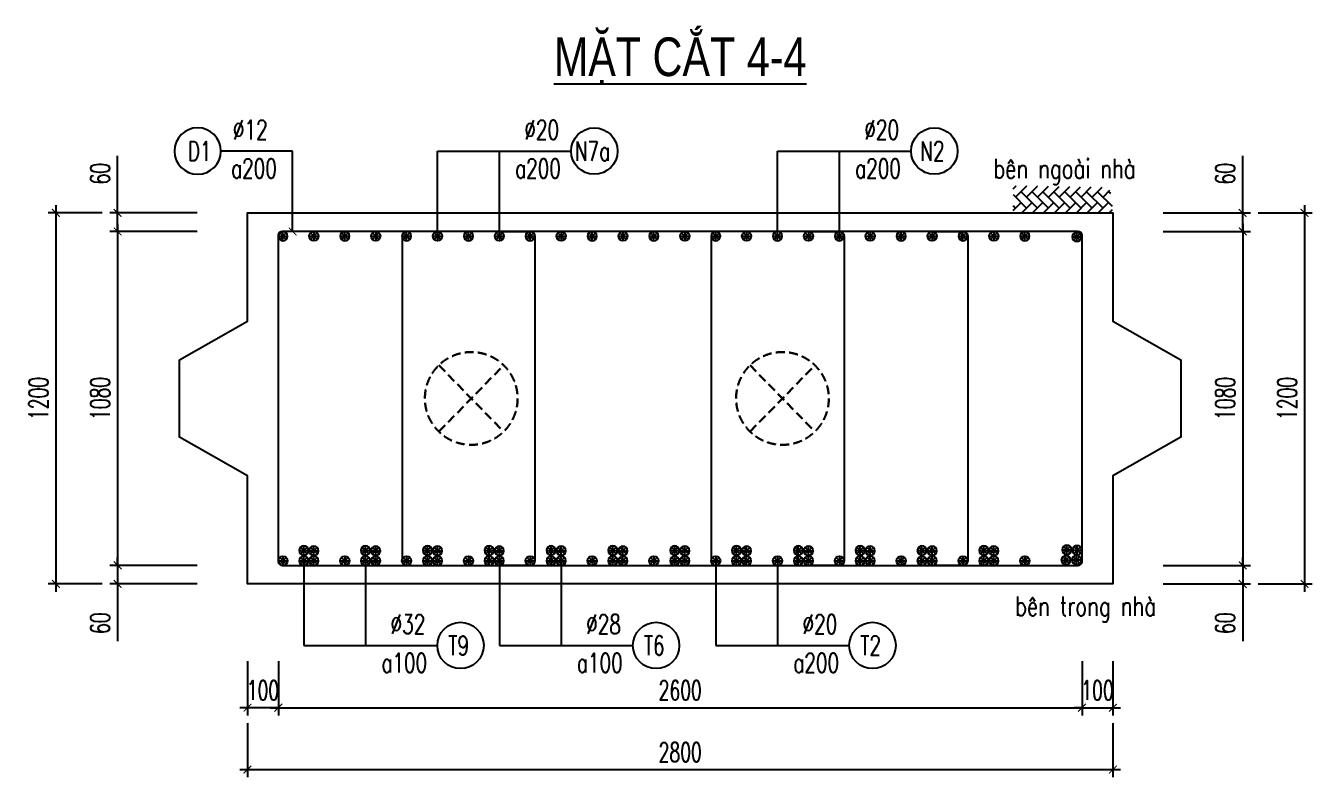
# Model space of a CAD drawing. Header units: millimetres. Extents: x -143483 to 1166745, y -1448440 to -1202244.
# Drawn here: x 82428 to 99076, y -1342839 to -1333117 of the extents above; entities that cross this region are included whole.
import ezdxf
from ezdxf.enums import TextEntityAlignment as Align

# ---------------------------------------------------------------- set-up
doc = ezdxf.new("R2010")
doc.units = ezdxf.units.MM
doc.header["$LTSCALE"] = 30
doc.header["$PDMODE"] = 3
doc.linetypes.add('DASHED', pattern=[19.05, 12.7, -6.35])
doc.layers.get('0').update_dxf_attribs({"lineweight": 9})
doc.layers.get('Defpoints').update_dxf_attribs({"lineweight": 9})
for name, color, linetype in [('ccu11-Cotthep', 9, 'Continuous'), ('ccu11-Dim', 8, 'Continuous'), ('ccu11-Hatch', 8, 'Continuous'), ('ccu11-Text', 31, 'Continuous'), ('ccu11-Thay', 7, 'Continuous'), ('ccu11-Thep', 4, 'Continuous'), ('ccu11-Thep doc', 4, 'Continuous'), ('ccu11-Thepdai', 6, 'Continuous')]:
    doc.layers.add(name, color=color, linetype=linetype)
doc.layers.add('ccu11-Khuat', color=9, linetype='DASHED', lineweight=30)
doc.layers.add('Vicom_thep doc', color=1, linetype='Continuous', lineweight=35)
doc.styles.add('ccu11-dim', font='vnsimli.shx', dxfattribs={"width": 0.65, "bigfont": 'bigfont.shx'})
doc.styles.add('ccu11-VnAvH-B', font='VHAVANB.TTF')
doc.styles.add('ccu11-vnsimli', font='vnsimli.shx', dxfattribs={"width": 0.8, "bigfont": 'vns.shx'})
doc.styles.add('ccu11-vnsimple', font='vnsimple.shx', dxfattribs={"bigfont": 'bigfont.shx'})
doc.styles.add('ccu11_simli', font='vnsimli.shx', dxfattribs={"width": 0.8})
doc.dimstyles.new('ccu11-100', dxfattribs={"dimscale": 100, "dimtxt": 2.5, "dimasz": 1, "dimexe": 1, "dimexo": 2, "dimgap": 1, "dimtad": 1, "dimdec": 0, "dimdsep": 46, "dimtxsty": 'ccu11-dim', "dimblk": 'ARCHTICK', "dimcen": -1, "dimdle": 1, "dimclrd": 256, "dimclre": 256, "dimclrt": 3, "dimadec": 0, "dimazin": 2, "dimtfac": 0.1, "dimtdec": 0, "dimtmove": 0, "dimatfit": 1, "dimldrblk": 'ARCHTICK', "dimfxl": 0, "dimtvp": 0.833333, "dimtolj": 1, "dimtzin": 12, "dimarcsym": 0})
doc.dimstyles.new('ccu11-100x4', dxfattribs={"dimscale": 100, "dimtxt": 2.5, "dimasz": 1, "dimexe": 1, "dimexo": 2, "dimgap": 1, "dimtad": 1, "dimdec": 0, "dimlfac": 0.25, "dimdsep": 46, "dimtxsty": 'ccu11-dim', "dimblk": 'ARCHTICK', "dimcen": -1, "dimdle": 1, "dimclrd": 256, "dimclre": 256, "dimclrt": 3, "dimadec": 0, "dimazin": 2, "dimtfac": 0.1, "dimtdec": 0, "dimtmove": 0, "dimatfit": 1, "dimldrblk": 'ARCHTICK', "dimfxl": 0, "dimtvp": 0.833333, "dimtolj": 1, "dimtzin": 12, "dimarcsym": 0})

# ---------------------------------------------------------------- blocks, each defined once
blk = doc.blocks.new('MCT')
at = {"ltscale": 0.005}
for p, q in [((-0.49, 0), (0.49, 0)), ((0.35, -0.35), (-0.35, 0.35)), ((-0.35, -0.35), (0.35, 0.35)), ((0, -0.49), (0, 0.49))]:
    blk.add_line(p, q, dxfattribs=at)
blk.add_circle((0, 0), 0.492, dxfattribs=at)
blk = doc.blocks.new('*U3394')
at = {"layer": 'ccu11-Thep doc', "xscale": -121.9200000001001, "yscale": 121.9200000001001, "zscale": 121.92, "rotation": 270}
blk.add_blockref('MCT', (0, 0), dxfattribs=at)
blk = doc.blocks.new('*U3395')
at = {"layer": 'ccu11-Thep doc', "color": 0, "linetype": 'ByBlock', "lineweight": -2, "transparency": 16777216}
for p in [(0, 0), (800, 0), (1600, 0), (2400, 0), (3200, 0), (4000, 0), (4800, 0), (5600, 0), (6400, 0), (7200, 0), (8000, 0), (8800, 0), (9600, 0)]:
    blk.add_blockref('*U3394', p, dxfattribs=at)
blk = doc.blocks.new('*U3388')
at = {"layer": 'ccu11-Thep doc', "xscale": -121.9200000001001, "yscale": 121.9200000001001, "zscale": 121.92, "rotation": 270}
blk.add_blockref('MCT', (0, 0), dxfattribs=at)
blk = doc.blocks.new('*U3389')
at = {"layer": 'ccu11-Thep doc', "color": 0, "linetype": 'ByBlock', "lineweight": -2, "transparency": 16777216}
for p in [(0, 0), (800, 0), (1600, 0), (2400, 0), (3200, 0), (4000, 0), (4800, 0), (5600, 0), (6400, 0), (7200, 0), (8000, 0), (8800, 0), (9600, 0)]:
    blk.add_blockref('*U3388', p, dxfattribs=at)
blk = doc.blocks.new('_ARCHTICK')
at = {"color": 0, "linetype": 'ByBlock', "const_width": 0.15}
blk.add_lwpolyline([(-0.5, -0.5), (0.5, 0.5)], dxfattribs=at)
blk = doc.blocks.new('*D3455')
at = {"layer": 'ccu11-Dim', "linetype": 'ByBlock', "lineweight": -2, "ltscale": 30, "transparency": 16777216}
for p, q in [((83617, -1335538), (83617, -1334799)), ((84645, -1335538), (83517, -1335538)), ((83617, -1335778), (83617, -1335538)), ((84645, -1335778), (83517, -1335778)), ((83617, -1335778), (83617, -1335878))]:
    blk.add_line(p, q, dxfattribs=at)
at = {"layer": 'Defpoints', "color": 0, "linetype": 'ByBlock', "ltscale": 30, "transparency": 16777216}
for p in [(84845, -1335538), (83617, -1335778), (84845, -1335778)]:
    blk.add_point(p, dxfattribs=at)
at = {"layer": 'ccu11-Dim', "linetype": 'ByBlock', "lineweight": -2, "ltscale": 30, "transparency": 16777216, "xscale": 100, "yscale": 100, "zscale": 100}
for p, rotation in [((83617, -1335538), 270), ((83617, -1335778), 90)]:
    blk.add_blockref('_ARCHTICK', p, dxfattribs=dict(at, rotation=rotation))
at = {"layer": 'ccu11-Dim', "color": 3, "linetype": 'ByBlock', "ltscale": 30, "transparency": 16777216, "insert": (83392, -1335030), "char_height": 250, "attachment_point": 5, "rotation": 90, "style": 'ccu11-dim'}
blk.add_mtext('\\A1;60', dxfattribs=at)
blk = doc.blocks.new('*D3456')
at = {"layer": 'ccu11-Dim', "linetype": 'ByBlock', "lineweight": -2, "ltscale": 30, "transparency": 16777216}
for p, q in [((83617, -1335678), (83617, -1340198)), ((84645, -1335778), (83517, -1335778)), ((84645, -1340098), (83517, -1340098))]:
    blk.add_line(p, q, dxfattribs=at)
at = {"layer": 'Defpoints', "color": 0, "linetype": 'ByBlock', "ltscale": 30, "transparency": 16777216}
for p in [(84845, -1335778), (83617, -1340098), (84845, -1340098)]:
    blk.add_point(p, dxfattribs=at)
at = {"layer": 'ccu11-Dim', "linetype": 'ByBlock', "lineweight": -2, "ltscale": 30, "transparency": 16777216, "xscale": 100, "yscale": 100, "zscale": 100}
for p, rotation in [((83617, -1335778), 90), ((83617, -1340098), 270)]:
    blk.add_blockref('_ARCHTICK', p, dxfattribs=dict(at, rotation=rotation))
at = {"layer": 'ccu11-Dim', "color": 3, "linetype": 'ByBlock', "ltscale": 30, "transparency": 16777216, "insert": (83392, -1337938), "char_height": 250, "attachment_point": 5, "rotation": 90, "style": 'ccu11-dim'}
blk.add_mtext('\\A1;1080', dxfattribs=at)
blk = doc.blocks.new('*D3457')
at = {"layer": 'ccu11-Dim', "linetype": 'ByBlock', "lineweight": -2, "ltscale": 30, "transparency": 16777216}
for p, q in [((83617, -1340098), (83617, -1339998)), ((84645, -1340098), (83517, -1340098)), ((83617, -1340098), (83617, -1340338)), ((84645, -1340338), (83517, -1340338)), ((83617, -1340338), (83617, -1341078))]:
    blk.add_line(p, q, dxfattribs=at)
at = {"layer": 'Defpoints', "color": 0, "linetype": 'ByBlock', "ltscale": 30, "transparency": 16777216}
for p in [(83617, -1340098), (84845, -1340098), (84845, -1340338)]:
    blk.add_point(p, dxfattribs=at)
at = {"layer": 'ccu11-Dim', "linetype": 'ByBlock', "lineweight": -2, "ltscale": 30, "transparency": 16777216, "xscale": 100, "yscale": 100, "zscale": 100}
for p, rotation in [((83617, -1340098), 270), ((83617, -1340338), 90)]:
    blk.add_blockref('_ARCHTICK', p, dxfattribs=dict(at, rotation=rotation))
at = {"layer": 'ccu11-Dim', "color": 3, "linetype": 'ByBlock', "ltscale": 30, "transparency": 16777216, "insert": (83392, -1340846), "char_height": 250, "attachment_point": 5, "rotation": 90, "style": 'ccu11-dim'}
blk.add_mtext('\\A1;60', dxfattribs=at)
blk = doc.blocks.new('*D3458')
at = {"layer": 'ccu11-Dim', "linetype": 'ByBlock', "lineweight": -2, "ltscale": 30, "transparency": 16777216}
for p, q in [((83417, -1335538), (82717, -1335538)), ((82817, -1335438), (82817, -1340438)), ((83417, -1340338), (82717, -1340338))]:
    blk.add_line(p, q, dxfattribs=at)
at = {"layer": 'Defpoints', "color": 0, "linetype": 'ByBlock', "ltscale": 30, "transparency": 16777216}
for p in [(83617, -1335538), (82817, -1340338), (83617, -1340338)]:
    blk.add_point(p, dxfattribs=at)
at = {"layer": 'ccu11-Dim', "linetype": 'ByBlock', "lineweight": -2, "ltscale": 30, "transparency": 16777216, "xscale": 100, "yscale": 100, "zscale": 100}
for p, rotation in [((82817, -1335538), 90), ((82817, -1340338), 270)]:
    blk.add_blockref('_ARCHTICK', p, dxfattribs=dict(at, rotation=rotation))
at = {"layer": 'ccu11-Dim', "color": 3, "linetype": 'ByBlock', "ltscale": 30, "transparency": 16777216, "insert": (82592, -1337938), "char_height": 250, "attachment_point": 5, "rotation": 90, "style": 'ccu11-dim'}
blk.add_mtext('\\A1;1200', dxfattribs=at)
blk = doc.blocks.new('SHD')
at = {"layer": 'ccu11-Cotthep'}
blk.add_circle((300, 0), 300, dxfattribs=at)
at = {"layer": 'ccu11-Cotthep', "color": 31, "style": 'ccu11_simli', "width": 0.8}
blk.add_attdef('DK', text='', height=250, dxfattribs=at).set_placement((-101, 65), align=Align.BOTTOM_RIGHT)
blk.add_attdef('KH', text='', height=250, dxfattribs=at).set_placement((300, 0), align=Align.MIDDLE)
blk.add_attdef('KC', text='', height=250, dxfattribs=at).set_placement((-101, -142), align=Align.TOP_RIGHT)
blk = doc.blocks.new('ccu11_block_thep')
at = {"layer": 'ccu11-Thep', "color": 3}
for p, q in [((-0.4, 0), (0.4, 0)), ((-0.28, 0.28), (0.28, -0.28)), ((0.28, 0.28), (-0.28, -0.28)), ((0, 0.4), (0, -0.4))]:
    blk.add_line(p, q, dxfattribs=at)
at = {"layer": 'ccu11-Thep', "color": 1, "const_width": 0.0667}
blk.add_lwpolyline([(-0.4, 0, 1), (0.4, 0, 1), (-0.4, 0, 1)], format="xyb", dxfattribs=at)
at = {"layer": 'ccu11-Thep', "color": 1}
blk.add_circle((0, 0), 0.4, dxfattribs=at)
blk = doc.blocks.new('*U3390')
at = {"layer": 'Vicom_thep doc', "xscale": -150, "yscale": 150, "zscale": 150, "rotation": 180}
blk.add_blockref('ccu11_block_thep', (0, 0), dxfattribs=at)
blk = doc.blocks.new('*U3391')
at = {"layer": 'ccu11-Thep doc', "color": 0, "linetype": 'ByBlock', "lineweight": -2, "transparency": 16777216}
for p in [(0, 0), (800, 0), (1600, 0), (2400, 0), (3200, 0), (4000, 0), (4800, 0), (5600, 0), (6400, 0), (7200, 0), (8000, 0), (8800, 0)]:
    blk.add_blockref('*U3390', p, dxfattribs=at)
blk = doc.blocks.new('*U3392')
at = {"layer": 'Vicom_thep doc', "xscale": -150, "yscale": 150, "zscale": 150, "rotation": 180}
blk.add_blockref('ccu11_block_thep', (0, 0), dxfattribs=at)
blk = doc.blocks.new('*U3393')
at = {"layer": 'ccu11-Thep doc', "color": 0, "linetype": 'ByBlock', "lineweight": -2, "transparency": 16777216}
for p in [(0, 0), (800, 0), (1600, 0), (2400, 0), (3200, 0), (4000, 0), (4800, 0), (5600, 0), (6400, 0), (7200, 0), (8000, 0), (8800, 0)]:
    blk.add_blockref('*U3392', p, dxfattribs=at)
blk = doc.blocks.new('*U3396')
at = {"layer": 'Vicom_thep doc', "xscale": -150, "yscale": 150, "zscale": 150, "rotation": 180}
blk.add_blockref('ccu11_block_thep', (0, 0), dxfattribs=at)
blk = doc.blocks.new('*U3397')
at = {"layer": 'ccu11-Thep doc', "color": 0, "linetype": 'ByBlock', "lineweight": -2, "transparency": 16777216}
for p in [(0, 0), (800, 0), (1600, 0), (2400, 0), (3200, 0), (4000, 0), (4800, 0), (5600, 0), (6400, 0), (7200, 0), (8000, 0), (8800, 0)]:
    blk.add_blockref('*U3396', p, dxfattribs=at)
blk = doc.blocks.new('*U3430')
at = {"layer": 'Vicom_thep doc', "xscale": -150, "yscale": 150, "zscale": 150, "rotation": 180}
blk.add_blockref('ccu11_block_thep', (0, 0), dxfattribs=at)
blk = doc.blocks.new('*U3431')
at = {"layer": 'ccu11-Thep doc', "color": 0, "linetype": 'ByBlock', "lineweight": -2, "transparency": 16777216}
for p in [(0, 0), (800, 0), (1600, 0), (2400, 0), (3200, 0), (4000, 0), (4800, 0), (5600, 0), (6400, 0), (7200, 0), (8000, 0), (8800, 0)]:
    blk.add_blockref('*U3430', p, dxfattribs=at)
blk = doc.blocks.new('*U3436')
at = {"layer": 'Vicom_thep doc', "xscale": -150, "yscale": 150, "zscale": 150, "rotation": 180}
blk.add_blockref('ccu11_block_thep', (0, 0), dxfattribs=at)
blk = doc.blocks.new('*U3437')
at = {"layer": 'ccu11-Thep doc', "color": 0, "linetype": 'ByBlock', "lineweight": -2, "transparency": 16777216}
for p in [(0, 0), (800, 0), (1600, 0), (2400, 0), (3200, 0), (4000, 0), (4800, 0), (5600, 0), (6400, 0), (7200, 0), (8000, 0), (8800, 0)]:
    blk.add_blockref('*U3436', p, dxfattribs=at)
blk = doc.blocks.new('*D3488')
at = {"layer": 'ccu11-Dim', "linetype": 'ByBlock', "lineweight": -2, "ltscale": 30, "transparency": 16777216}
for p, q in [((98176, -1335538), (98176, -1334799)), ((97148, -1335538), (98276, -1335538)), ((98176, -1335778), (98176, -1335538)), ((97148, -1335778), (98276, -1335778)), ((98176, -1335778), (98176, -1335878))]:
    blk.add_line(p, q, dxfattribs=at)
at = {"layer": 'Defpoints', "color": 0, "linetype": 'ByBlock', "ltscale": 30, "transparency": 16777216}
for p in [(96948, -1335538), (96948, -1335778), (98176, -1335778)]:
    blk.add_point(p, dxfattribs=at)
at = {"layer": 'ccu11-Dim', "linetype": 'ByBlock', "lineweight": -2, "ltscale": 30, "transparency": 16777216, "xscale": 100, "yscale": 100, "zscale": 100}
for p, rotation in [((98176, -1335538), 270), ((98176, -1335778), 90)]:
    blk.add_blockref('_ARCHTICK', p, dxfattribs=dict(at, rotation=rotation))
at = {"layer": 'ccu11-Dim', "color": 3, "linetype": 'ByBlock', "ltscale": 30, "transparency": 16777216, "insert": (97951, -1335030), "char_height": 250, "attachment_point": 5, "rotation": 90, "style": 'ccu11-dim'}
blk.add_mtext('\\A1;60', dxfattribs=at)
blk = doc.blocks.new('*D3489')
at = {"layer": 'ccu11-Dim', "linetype": 'ByBlock', "lineweight": -2, "ltscale": 30, "transparency": 16777216}
for p, q in [((98176, -1335678), (98176, -1340198)), ((97148, -1335778), (98276, -1335778)), ((97148, -1340098), (98276, -1340098))]:
    blk.add_line(p, q, dxfattribs=at)
at = {"layer": 'Defpoints', "color": 0, "linetype": 'ByBlock', "ltscale": 30, "transparency": 16777216}
for p in [(96948, -1335778), (96948, -1340098), (98176, -1340098)]:
    blk.add_point(p, dxfattribs=at)
at = {"layer": 'ccu11-Dim', "linetype": 'ByBlock', "lineweight": -2, "ltscale": 30, "transparency": 16777216, "xscale": 100, "yscale": 100, "zscale": 100}
for p, rotation in [((98176, -1335778), 90), ((98176, -1340098), 270)]:
    blk.add_blockref('_ARCHTICK', p, dxfattribs=dict(at, rotation=rotation))
at = {"layer": 'ccu11-Dim', "color": 3, "linetype": 'ByBlock', "ltscale": 30, "transparency": 16777216, "insert": (97951, -1337938), "char_height": 250, "attachment_point": 5, "rotation": 90, "style": 'ccu11-dim'}
blk.add_mtext('\\A1;1080', dxfattribs=at)
blk = doc.blocks.new('*D3490')
at = {"layer": 'ccu11-Dim', "linetype": 'ByBlock', "lineweight": -2, "ltscale": 30, "transparency": 16777216}
for p, q in [((98176, -1340098), (98176, -1339998)), ((97148, -1340098), (98276, -1340098)), ((98176, -1340098), (98176, -1340338)), ((97148, -1340338), (98276, -1340338)), ((98176, -1340338), (98176, -1341078))]:
    blk.add_line(p, q, dxfattribs=at)
at = {"layer": 'Defpoints', "color": 0, "linetype": 'ByBlock', "ltscale": 30, "transparency": 16777216}
for p in [(96948, -1340098), (98176, -1340098), (96948, -1340338)]:
    blk.add_point(p, dxfattribs=at)
at = {"layer": 'ccu11-Dim', "linetype": 'ByBlock', "lineweight": -2, "ltscale": 30, "transparency": 16777216, "xscale": 100, "yscale": 100, "zscale": 100}
for p, rotation in [((98176, -1340098), 270), ((98176, -1340338), 90)]:
    blk.add_blockref('_ARCHTICK', p, dxfattribs=dict(at, rotation=rotation))
at = {"layer": 'ccu11-Dim', "color": 3, "linetype": 'ByBlock', "ltscale": 30, "transparency": 16777216, "insert": (97951, -1340846), "char_height": 250, "attachment_point": 5, "rotation": 90, "style": 'ccu11-dim'}
blk.add_mtext('\\A1;60', dxfattribs=at)
blk = doc.blocks.new('*D3491')
at = {"layer": 'ccu11-Dim', "linetype": 'ByBlock', "lineweight": -2, "ltscale": 30, "transparency": 16777216}
for p, q in [((98376, -1335538), (99076, -1335538)), ((98976, -1335438), (98976, -1340438)), ((98376, -1340338), (99076, -1340338))]:
    blk.add_line(p, q, dxfattribs=at)
at = {"layer": 'Defpoints', "color": 0, "linetype": 'ByBlock', "ltscale": 30, "transparency": 16777216}
for p in [(98176, -1335538), (98176, -1340338), (98976, -1340338)]:
    blk.add_point(p, dxfattribs=at)
at = {"layer": 'ccu11-Dim', "linetype": 'ByBlock', "lineweight": -2, "ltscale": 30, "transparency": 16777216, "xscale": 100, "yscale": 100, "zscale": 100}
for p, rotation in [((98976, -1335538), 90), ((98976, -1340338), 270)]:
    blk.add_blockref('_ARCHTICK', p, dxfattribs=dict(at, rotation=rotation))
at = {"layer": 'ccu11-Dim', "color": 3, "linetype": 'ByBlock', "ltscale": 30, "transparency": 16777216, "insert": (98751, -1337938), "char_height": 250, "attachment_point": 5, "rotation": 90, "style": 'ccu11-dim'}
blk.add_mtext('\\A1;1200', dxfattribs=at)
blk = doc.blocks.new('*D3517')
at = {"layer": 'ccu11-Dim', "linetype": 'ByBlock', "lineweight": -2, "ltscale": 30, "transparency": 16777216}
for p, q in [((85297, -1342139), (85297, -1342839)), ((96497, -1342139), (96497, -1342839)), ((85197, -1342739), (96597, -1342739))]:
    blk.add_line(p, q, dxfattribs=at)
at = {"layer": 'Defpoints', "color": 0, "linetype": 'ByBlock', "ltscale": 30, "transparency": 16777216}
for p in [(85297, -1341939), (96497, -1341939), (96497, -1342739)]:
    blk.add_point(p, dxfattribs=at)
at = {"layer": 'ccu11-Dim', "linetype": 'ByBlock', "lineweight": -2, "ltscale": 30, "transparency": 16777216, "xscale": 100, "yscale": 100, "zscale": 100, "rotation": 180}
blk.add_blockref('_ARCHTICK', (85297, -1342739), dxfattribs=at)
at = {"layer": 'ccu11-Dim', "linetype": 'ByBlock', "lineweight": -2, "ltscale": 30, "transparency": 16777216, "xscale": 100, "yscale": 100, "zscale": 100}
blk.add_blockref('_ARCHTICK', (96497, -1342739), dxfattribs=at)
at = {"layer": 'ccu11-Dim', "color": 3, "linetype": 'ByBlock', "ltscale": 30, "transparency": 16777216, "insert": (90897, -1342514), "char_height": 250, "attachment_point": 5, "style": 'ccu11-dim'}
blk.add_mtext('\\A1;2800', dxfattribs=at)
blk = doc.blocks.new('*D3518')
at = {"layer": 'ccu11-Dim', "linetype": 'ByBlock', "lineweight": -2, "ltscale": 30, "transparency": 16777216}
for p, q in [((85697, -1341339), (85697, -1342039)), ((96097, -1341339), (96097, -1342039)), ((85597, -1341939), (96197, -1341939))]:
    blk.add_line(p, q, dxfattribs=at)
at = {"layer": 'Defpoints', "color": 0, "linetype": 'ByBlock', "ltscale": 30, "transparency": 16777216}
for p in [(85697, -1341139), (96097, -1341139), (96097, -1341939)]:
    blk.add_point(p, dxfattribs=at)
at = {"layer": 'ccu11-Dim', "linetype": 'ByBlock', "lineweight": -2, "ltscale": 30, "transparency": 16777216, "xscale": 100, "yscale": 100, "zscale": 100, "rotation": 180}
blk.add_blockref('_ARCHTICK', (85697, -1341939), dxfattribs=at)
at = {"layer": 'ccu11-Dim', "linetype": 'ByBlock', "lineweight": -2, "ltscale": 30, "transparency": 16777216, "xscale": 100, "yscale": 100, "zscale": 100}
blk.add_blockref('_ARCHTICK', (96097, -1341939), dxfattribs=at)
at = {"layer": 'ccu11-Dim', "color": 3, "linetype": 'ByBlock', "ltscale": 30, "transparency": 16777216, "insert": (90897, -1341714), "char_height": 250, "attachment_point": 5, "style": 'ccu11-dim'}
blk.add_mtext('\\A1;2600', dxfattribs=at)
blk = doc.blocks.new('*D3519')
at = {"layer": 'ccu11-Dim', "linetype": 'ByBlock', "lineweight": -2, "ltscale": 30, "transparency": 16777216}
for p, q in [((85297, -1341339), (85297, -1342039)), ((85697, -1341339), (85697, -1342039)), ((85297, -1341939), (85197, -1341939)), ((85697, -1341939), (85297, -1341939)), ((85697, -1341939), (85797, -1341939))]:
    blk.add_line(p, q, dxfattribs=at)
at = {"layer": 'Defpoints', "color": 0, "linetype": 'ByBlock', "ltscale": 30, "transparency": 16777216}
for p in [(85297, -1341139), (85697, -1341139), (85297, -1341939)]:
    blk.add_point(p, dxfattribs=at)
at = {"layer": 'ccu11-Dim', "linetype": 'ByBlock', "lineweight": -2, "ltscale": 30, "transparency": 16777216, "xscale": 100, "yscale": 100, "zscale": 100}
blk.add_blockref('_ARCHTICK', (85297, -1341939), dxfattribs=at)
at = {"layer": 'ccu11-Dim', "linetype": 'ByBlock', "lineweight": -2, "ltscale": 30, "transparency": 16777216, "xscale": 100, "yscale": 100, "zscale": 100, "rotation": 180}
blk.add_blockref('_ARCHTICK', (85697, -1341939), dxfattribs=at)
at = {"layer": 'ccu11-Dim', "color": 3, "linetype": 'ByBlock', "ltscale": 30, "transparency": 16777216, "insert": (85497, -1341714), "char_height": 250, "attachment_point": 5, "style": 'ccu11-dim'}
blk.add_mtext('\\A1;100', dxfattribs=at)
blk = doc.blocks.new('*D3516')
at = {"layer": 'ccu11-Dim', "linetype": 'ByBlock', "lineweight": -2, "ltscale": 30, "transparency": 16777216}
for p, q in [((96097, -1341339), (96097, -1342039)), ((96497, -1341339), (96497, -1342039)), ((96097, -1341939), (95997, -1341939)), ((96097, -1341939), (96497, -1341939)), ((96497, -1341939), (96597, -1341939))]:
    blk.add_line(p, q, dxfattribs=at)
at = {"layer": 'Defpoints', "color": 0, "linetype": 'ByBlock', "ltscale": 30, "transparency": 16777216}
for p in [(96097, -1341139), (96497, -1341139), (96497, -1341939)]:
    blk.add_point(p, dxfattribs=at)
at = {"layer": 'ccu11-Dim', "linetype": 'ByBlock', "lineweight": -2, "ltscale": 30, "transparency": 16777216, "xscale": 100, "yscale": 100, "zscale": 100}
blk.add_blockref('_ARCHTICK', (96097, -1341939), dxfattribs=at)
at = {"layer": 'ccu11-Dim', "linetype": 'ByBlock', "lineweight": -2, "ltscale": 30, "transparency": 16777216, "xscale": 100, "yscale": 100, "zscale": 100, "rotation": 180}
blk.add_blockref('_ARCHTICK', (96497, -1341939), dxfattribs=at)
at = {"layer": 'ccu11-Dim', "color": 3, "linetype": 'ByBlock', "ltscale": 30, "transparency": 16777216, "insert": (96297, -1341714), "char_height": 250, "attachment_point": 5, "style": 'ccu11-dim'}
blk.add_mtext('\\A1;100', dxfattribs=at)

msp = doc.modelspace()

# ---------------------------------------------------------------- hatches: boundary and pattern name
at = {"layer": 'ccu11-Hatch', "ltscale": 10}
h = msp.add_hatch(dxfattribs=at)
h.set_pattern_fill('AR-HBONE', color=256, scale=25, angle=270, style=0)
h.set_pattern_definition([(45, (-3166646.16, 440917.86), (141.4213562, 4e-14), [300, -100]), (315, (-3166575.45, 440988.57), (141.4213562, 4e-14), [300, -100])])
h.paths.add_polyline_path([(95204.34, -1335185.61), (95204.34, -1335538.34), (96496.7, -1335538.34), (96453.84, -1335207.03)])

# ---------------------------------------------------------------- linework, layer by layer
at = {"layer": 'ccu11-Khuat', "ltscale": 0.3}
for p, q in [((87774.12, -1337508.98), (88612.35, -1338367.69)), ((87774.12, -1338367.69), (88612.35, -1337508.98)), ((91801.36, -1337508.98), (92639.59, -1338367.69)), ((91801.36, -1338367.69), (92639.59, -1337508.98))]:
    msp.add_line(p, q, dxfattribs=at)
for centre in [(88193.24, -1337938.34), (92220.47, -1337938.34)]:
    msp.add_circle(centre, 600, dxfattribs=at)
at = {"layer": 'ccu11-Thay'}
msp.add_lwpolyline([(84416.93, -1337438.34), (85296.7, -1336938.34), (85296.7, -1335538.34), (96496.7, -1335538.34), (96496.7, -1336938.34), (97376.46, -1337438.34), (97376.46, -1338438.34), (96496.7, -1338938.34), (96496.7, -1340338.34), (85296.7, -1340338.34), (85296.7, -1338938.34), (84416.93, -1338438.34)], close=True, dxfattribs=at)
at = {"layer": 'ccu11-Thepdai'}
msp.add_lwpolyline([(90896.7, -1335778.34), (85746.7, -1335778.34, 0.41421356), (85696.7, -1335828.34), (85696.7, -1340048.34, 0.41421356), (85746.7, -1340098.34), (90896.7, -1340098.34), (96046.7, -1340098.34, 0.41421356), (96096.7, -1340048.34), (96096.7, -1335828.34, 0.41421356), (96046.7, -1335778.34)], format="xyb", close=True, dxfattribs=at)
for points in [[(87777.38, -1335778.34), (87357.38, -1335778.34, 0.41421356), (87297.38, -1335838.34), (87297.38, -1340038.34, 0.41421356), (87357.38, -1340098.34), (87777.38, -1340098.34)], [(88537.38, -1335778.34), (88957.38, -1335778.34, -0.41421356), (89017.38, -1335838.34), (89017.38, -1340038.34, -0.41421356), (88957.38, -1340098.34), (88537.38, -1340098.34)], [(91777.38, -1335778.34), (91357.38, -1335778.34, 0.41421356), (91297.38, -1335838.34), (91297.38, -1340038.34, 0.41421356), (91357.38, -1340098.34), (91777.38, -1340098.34)], [(92537.38, -1335778.34), (92957.38, -1335778.34, -0.41421356), (93017.38, -1335838.34), (93017.38, -1340038.34, -0.41421356), (92957.38, -1340098.34), (92537.38, -1340098.34)], [(94137.38, -1335778.34), (94557.38, -1335778.34, -0.41421356), (94617.38, -1335838.34), (94617.38, -1340038.34, -0.41421356), (94557.38, -1340098.34), (94137.38, -1340098.34)]]:
    msp.add_lwpolyline(points, format="xyb", dxfattribs=at)

# ---------------------------------------------------------------- block references
at = {"layer": 'ccu11-Cotthep'}
ref = msp.add_blockref('SHD', (84952.86, -1334737.98), dxfattribs=dict(at, xscale=-1))
ref.add_attrib('KH', 'D1', dxfattribs={"color": 31, "height": 250, "style": 'ccu11-vnsimple', "width": 0.7}).set_placement((84677.86, -1334737.98), align=Align.MIDDLE_CENTER)
ref.add_attrib('KC', 'a200', dxfattribs={"color": 31, "height": 250, "style": 'ccu11-vnsimple', "width": 0.7}).set_placement((85381.44, -1334837.98), align=Align.TOP_CENTER)
ref.add_attrib('DK', '`12', dxfattribs={"color": 31, "height": 250, "style": 'ccu11-vnsimple', "width": 0.7}).set_placement((85333.65, -1334662.98), align=Align.BOTTOM_CENTER)
ref = msp.add_blockref('SHD', (89485.7, -1334737.98), dxfattribs=at)
ref.add_attrib('KH', 'N7a', dxfattribs={"color": 31, "height": 250, "style": 'ccu11-vnsimple', "width": 0.7}).set_placement((89760.7, -1334737.98), align=Align.MIDDLE_CENTER)
ref.add_attrib('KC', 'a200', dxfattribs={"color": 31, "height": 250, "style": 'ccu11-vnsimple', "width": 0.7}).set_placement((89057.12, -1334837.98), align=Align.TOP_CENTER)
ref.add_attrib('DK', '`20', dxfattribs={"color": 31, "height": 250, "style": 'ccu11-vnsimple', "width": 0.7}).set_placement((89104.91, -1334662.98), align=Align.BOTTOM_CENTER)
ref = msp.add_blockref('SHD', (93885.7, -1334737.98), dxfattribs=at)
ref.add_attrib('KH', 'N2', dxfattribs={"color": 31, "height": 250, "style": 'ccu11-vnsimple', "width": 0.7}).set_placement((94160.7, -1334737.98), align=Align.MIDDLE_CENTER)
ref.add_attrib('KC', 'a200', dxfattribs={"color": 31, "height": 250, "style": 'ccu11-vnsimple', "width": 0.7}).set_placement((93457.12, -1334837.98), align=Align.TOP_CENTER)
ref.add_attrib('DK', '`20', dxfattribs={"color": 31, "height": 250, "style": 'ccu11-vnsimple', "width": 0.7}).set_placement((93504.91, -1334662.98), align=Align.BOTTOM_CENTER)
ref = msp.add_blockref('SHD', (87754.7, -1341133.69), dxfattribs=at)
ref.add_attrib('KH', 'T9', dxfattribs={"color": 31, "height": 250, "style": 'ccu11-vnsimple', "width": 0.7}).set_placement((88029.7, -1341133.69), align=Align.MIDDLE_CENTER)
ref.add_attrib('KC', 'a100', dxfattribs={"color": 31, "height": 250, "style": 'ccu11-vnsimple', "width": 0.7}).set_placement((87326.12, -1341233.69), align=Align.TOP_CENTER)
ref.add_attrib('DK', '`32', dxfattribs={"color": 31, "height": 250, "style": 'ccu11-vnsimple', "width": 0.7}).set_placement((87373.91, -1341058.69), align=Align.BOTTOM_CENTER)
ref = msp.add_blockref('SHD', (90285.7, -1341133.69), dxfattribs=at)
ref.add_attrib('KH', 'T6', dxfattribs={"color": 31, "height": 250, "style": 'ccu11-vnsimple', "width": 0.7}).set_placement((90560.7, -1341133.69), align=Align.MIDDLE_CENTER)
ref.add_attrib('KC', 'a100', dxfattribs={"color": 31, "height": 250, "style": 'ccu11-vnsimple', "width": 0.7}).set_placement((89857.12, -1341233.69), align=Align.TOP_CENTER)
ref.add_attrib('DK', '`28', dxfattribs={"color": 31, "height": 250, "style": 'ccu11-vnsimple', "width": 0.7}).set_placement((89904.91, -1341058.69), align=Align.BOTTOM_CENTER)
ref = msp.add_blockref('SHD', (93085.7, -1341133.69), dxfattribs=at)
ref.add_attrib('KH', 'T2', dxfattribs={"color": 31, "height": 250, "style": 'ccu11-vnsimple', "width": 0.7}).set_placement((93360.7, -1341133.69), align=Align.MIDDLE_CENTER)
ref.add_attrib('KC', 'a200', dxfattribs={"color": 31, "height": 250, "style": 'ccu11-vnsimple', "width": 0.7}).set_placement((92657.12, -1341233.69), align=Align.TOP_CENTER)
ref.add_attrib('DK', '`20', dxfattribs={"color": 31, "height": 250, "style": 'ccu11-vnsimple', "width": 0.7}).set_placement((92704.91, -1341058.69), align=Align.BOTTOM_CENTER)
at = {"layer": 'ccu11-Thep doc'}
for name, p in [('*U3395', (85756.7, -1335838.34)), ('*U3431', (86025.7, -1339906.07)), ('*U3393', (86156.7, -1339908.22)), ('*U3397', (86025.7, -1340038.34)), ('*U3391', (86156.7, -1340038.34))]:
    msp.add_blockref(name, p, dxfattribs=at)
at = {"layer": 'ccu11-Thep doc', "xscale": -1, "rotation": 180}
for name, p in [('*U3437', (86156.7, -1335838.34)), ('*U3389', (85756.7, -1340038.34))]:
    msp.add_blockref(name, p, dxfattribs=at)
at = {"layer": 'Vicom_thep doc', "xscale": -150, "yscale": 150, "zscale": 150, "rotation": 180}
for p in [(96028.41, -1335849.49), (95899.94, -1339895.75), (96035.21, -1339901.97), (95889.06, -1340029.39), (96024.32, -1340027.84)]:
    msp.add_blockref('ccu11_block_thep', p, dxfattribs=at)

# ---------------------------------------------------------------- texts
at = {"layer": 'ccu11-Text', "color": 4, "style": 'ccu11-VnAvH-B', "width": 0.8}
msp.add_text('%%UmÆt c¾t 4-4', height=500, dxfattribs=at).set_placement((90896.7, -1333768.2), align=Align.CENTER)
at = {"layer": 'ccu11-Text', "linetype": 'Continuous', "style": 'ccu11-vnsimli', "width": 0.75}
for s, p in [('bªn ngoµi nhµ', (95869.93, -1335090.19)), ('bªn trong nhµ', (96142.71, -1340750.23))]:
    msp.add_text(s, height=250, dxfattribs=at).set_placement(p, align=Align.CENTER)

# ---------------------------------------------------------------- dimensions: what is measured, and where the dimension line sits
at = {"layer": 'ccu11-Dim', "linetype": 'ByBlock', "ltscale": 30}
for base, p1, p2, angle, picture, middle in [((83616.93, -1335778.34), (84845.33, -1335538.34), (84845.33, -1335778.34), 90, '*D3455', (83616.93, -1335030.35)), ((98176.46, -1335778.34), (96948.07, -1335538.34), (96948.07, -1335778.34), 90, '*D3488', (98176.46, -1335030.35)), ((83616.93, -1340098.34), (84845.33, -1340338.34), (84845.33, -1340098.34), 270, '*D3457', (83616.93, -1340846.32)), ((98176.46, -1340098.34), (96948.07, -1340338.34), (96948.07, -1340098.34), 270, '*D3490', (98176.46, -1340846.32))]:
    dim = msp.add_linear_dim(base=base, p1=p1, p2=p2, angle=angle, dimstyle='ccu11-100x4', dxfattribs=at)
    dim.commit()
    dim.dimension.update_dxf_attribs({"geometry": picture, "text_midpoint": middle, "dimtype": 160})
for base, p1, p2, picture, middle in [((82816.93, -1340338.34), (83616.93, -1335538.34), (83616.93, -1340338.34), '*D3458', (82591.93, -1337938.34)), ((98976.46, -1340338.34), (98176.46, -1335538.34), (98176.46, -1340338.34), '*D3491', (98751.46, -1337938.34))]:
    dim = msp.add_linear_dim(base=base, p1=p1, p2=p2, angle=90, dimstyle='ccu11-100x4', dxfattribs=at)
    dim.commit()
    dim.dimension.update_dxf_attribs({"geometry": picture, "text_midpoint": middle})
for base, p1, p2, angle, override, picture, middle in [((83616.93, -1340098.34), (84845.33, -1335778.34), (84845.33, -1340098.34), 90, {"dimtmove": 1}, '*D3456', (83391.93, -1337938.34)), ((98176.46, -1340098.34), (96948.07, -1335778.34), (96948.07, -1340098.34), 90, {"dimtmove": 1}, '*D3489', (97951.46, -1337938.34)), ((96496.7, -1341938.69), (96096.7, -1341138.69), (96496.7, -1341138.69), 180, {"dimtix": 1}, '*D3516', (96296.7, -1341713.69))]:
    dim = msp.add_linear_dim(base=base, p1=p1, p2=p2, angle=angle, dimstyle='ccu11-100x4', override=override, dxfattribs=at)
    dim.commit()
    dim.dimension.update_dxf_attribs({"geometry": picture, "text_midpoint": middle})
dim = msp.add_linear_dim(base=(85296.7, -1341938.69), p1=(85696.7, -1341138.69), p2=(85296.7, -1341138.69), dimstyle='ccu11-100x4', override={"dimtix": 1}, dxfattribs=at)
dim.commit()
dim.dimension.update_dxf_attribs({"geometry": '*D3519', "text_midpoint": (85496.7, -1341713.69)})
for base, p1, p2, picture, middle in [((96096.7, -1341938.69), (85696.7, -1341138.69), (96096.7, -1341138.69), '*D3518', (90896.7, -1341713.69)), ((96496.7, -1342738.69), (85296.7, -1341938.69), (96496.7, -1341938.69), '*D3517', (90896.7, -1342513.69))]:
    dim = msp.add_linear_dim(base=base, p1=p1, p2=p2, dimstyle='ccu11-100x4', dxfattribs=at)
    dim.commit()
    dim.dimension.update_dxf_attribs({"geometry": picture, "text_midpoint": middle})

# ---------------------------------------------------------------- leaders
at = {"layer": 'ccu11-Cotthep', "linetype": 'ByBlock', "ltscale": 30}
msp.add_leader([(85881.86, -1335778.34), (85881.86, -1334737.98), (84952.86, -1334737.98)], dimstyle='ccu11-100x4', dxfattribs=at)
at = {"layer": 'ccu11-Cotthep'}
for points in [[(87756.7, -1335838.34), (87756.7, -1334737.98), (89485.7, -1334737.98)], [(88556.7, -1335838.34), (88556.7, -1334737.98), (89485.7, -1334737.98)], [(92156.7, -1335838.34), (92156.7, -1334737.98), (93885.7, -1334737.98)], [(92956.7, -1335838.34), (92956.7, -1334737.98), (93885.7, -1334737.98)], [(86025.7, -1340033.34), (86025.7, -1341133.69), (87754.7, -1341133.69)], [(86825.7, -1340033.34), (86825.7, -1341133.69), (87754.7, -1341133.69)], [(88556.7, -1340033.34), (88556.7, -1341133.69), (90285.7, -1341133.69)], [(89356.7, -1340033.34), (89356.7, -1341133.69), (90285.7, -1341133.69)], [(91356.7, -1340033.34), (91356.7, -1341133.69), (93085.7, -1341133.69)], [(92156.7, -1340033.34), (92156.7, -1341133.69), (93085.7, -1341133.69)]]:
    msp.add_leader(points, dimstyle='ccu11-100', override={"dimasz": 1.5, "dimgap": 1, "dimtad": 0, "dimldrblk": 'None', "dimfxl": 3, "dimfxlon": 1, "dimtfill": 1, "dimarcsym": 1}, dxfattribs=at)

doc.saveas('drawing.dxf')
